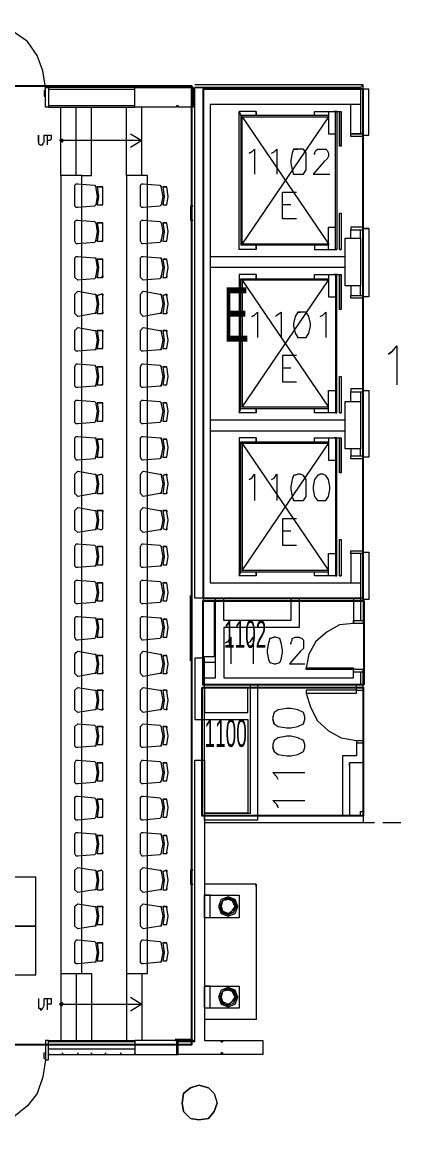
# Model space of a CAD drawing. Header units: metres. Extents: x 3 to 116, y 0 to 119.
# Drawn here: x 66 to 72.96, y 51.36 to 71.62 of the extents above; entities that cross this region are included whole.
import ezdxf

# ---------------------------------------------------------------- set-up
doc = ezdxf.new("R2010")
doc.units = ezdxf.units.M
doc.layers.add('PDF_Geometry', color=7, linetype='Continuous', transparency=0.8)
doc.styles.get("Standard").update_dxf_attribs({"font": 'arial.ttf', "width": 0.5, "height": 0.5})

msp = doc.modelspace()

# ---------------------------------------------------------------- linework, layer by layer
for points in [[(48.372, 52.864), (69.119, 52.864), (69.119, 70.439), (48.372, 70.439)], [(72.266, 70.388), (69.324, 70.388), (69.324, 61.051), (72.266, 61.051)], [(72.277, 59.465), (69.324, 59.465), (69.324, 61), (72.277, 61)], [(69.309, 59.413), (72.266, 59.413), (72.266, 57.06), (69.309, 57.06)]]:
    msp.add_lwpolyline(points, close=True)
at = {"layer": 'PDF_Geometry', "lineweight": 5}
for points in [[(66.484, 70.388), (68.071, 70.388), (68.071, 70.414), (66.484, 70.414), (66.433, 70.414), (66.484, 70.414), (66.484, 70.056), (66.433, 70.056), (66.433, 70.414), (66.382, 70.721), (66.28, 71.002), (66.101, 71.258), (65.845, 71.437), (65.563, 71.565), (65.256, 71.616)], [(66.408, 70.363), (66.433, 70.363), (66.408, 70.363), (66.408, 70.26), (66.433, 70.26), (66.433, 70.363)], [(69.119, 70.439), (69.171, 70.388)], [(72.266, 70.465), (69.171, 70.465)], [(72.266, 69.544), (72.368, 69.544), (72.368, 70.388), (72.266, 70.388), (72.266, 70.465), (72.215, 70.414), (72.215, 70.107), (69.452, 70.107), (69.452, 61.332), (72.215, 61.332), (72.215, 61.051), (69.171, 61.051), (69.171, 70.414), (72.215, 70.414), (69.171, 70.414)], [(72.266, 69.57), (72.266, 69.519), (72.036, 69.519), (72.036, 69.57), (72.036, 70.107)], [(72.215, 70.107), (72.215, 69.57)], [(66.484, 70.056), (68.071, 70.056), (68.071, 70.081), (66.484, 70.081)], [(66.715, 68.802), (66.715, 70.056)], [(66.996, 68.802), (66.996, 70.056)], [(67.098, 68.802), (67.277, 68.802), (67.277, 70.056)], [(67.917, 68.802), (67.917, 70.056)], [(68.198, 68.802), (68.198, 70.056)], [(70.296, 67.446), (70.296, 67.523), (70.296, 67.446), (69.989, 67.446), (69.989, 69.979), (70.015, 69.902), (70.015, 67.523), (70.04, 67.549), (70.04, 69.877), (71.626, 69.877), (71.626, 69.902), (70.015, 69.902), (70.04, 69.877), (71.626, 67.549)], [(70.296, 69.979), (70.296, 69.902), (70.296, 69.979), (69.989, 69.979)], [(71.371, 69.902), (71.371, 69.979), (71.78, 69.979), (71.729, 69.979), (71.831, 69.979), (71.831, 69.339), (71.831, 69.979), (71.857, 69.979), (71.857, 69.339), (71.831, 69.339)], [(71.626, 69.979), (71.626, 69.57), (71.754, 69.57)], [(71.78, 69.979), (71.78, 67.446), (71.754, 67.446), (71.754, 69.979)], [(71.626, 69.877), (70.04, 67.549), (71.626, 67.549), (71.626, 67.523), (70.015, 67.523)], [(66.305, 69.416), (66.305, 69.544), (66.305, 69.391), (66.331, 69.365), (66.382, 69.365), (66.382, 69.391), (66.408, 69.416), (66.408, 69.544), (66.459, 69.544), (66.459, 69.365)], [(66.459, 69.544), (66.536, 69.544), (66.536, 69.467), (66.51, 69.442), (66.459, 69.442)], [(67.994, 69.57), (68.198, 69.442), (67.994, 69.314)], [(72.036, 69.57), (72.266, 69.57), (72.036, 69.57)], [(68.198, 69.442), (66.715, 69.442), (66.74, 69.442), (66.74, 69.416), (66.715, 69.442), (66.715, 69.416), (66.715, 69.467), (66.715, 69.442), (66.715, 69.467), (66.74, 69.467), (66.715, 69.442), (66.74, 69.467), (66.74, 69.442), (66.715, 69.416), (66.715, 69.442), (66.689, 69.442), (66.715, 69.467), (66.74, 69.467), (66.74, 69.442)], [(70.219, 69.237), (70.168, 69.212), (70.219, 69.237), (70.271, 69.288), (70.271, 68.828)], [(70.578, 69.212), (70.629, 69.237), (70.68, 69.288), (70.68, 68.828)], [(70.987, 69.288), (71.064, 69.288), (70.987, 69.288), (70.961, 69.212), (70.936, 69.084), (70.936, 69.032), (70.961, 68.905), (70.987, 68.828), (71.166, 68.828), (71.217, 68.905), (71.217, 69.212), (71.166, 69.288), (71.064, 69.288)], [(71.371, 69.212), (71.371, 69.186), (71.371, 69.212), (71.396, 69.263), (71.422, 69.288), (71.575, 69.288), (71.601, 69.263), (71.626, 69.212), (71.626, 69.16), (71.601, 69.109), (71.55, 69.058), (71.345, 68.828), (71.652, 68.828)], [(67.38, 68.598), (67.457, 68.598), (67.38, 68.598), (67.405, 68.418), (67.38, 68.265), (67.482, 68.265), (67.457, 68.265), (67.482, 68.265), (67.482, 68.598), (67.457, 68.598), (67.482, 68.598)], [(68.582, 68.598), (68.659, 68.598), (68.582, 68.598), (68.608, 68.418), (68.582, 68.265), (68.659, 68.265), (68.684, 68.418), (68.659, 68.598)], [(71.038, 68.009), (70.782, 68.009), (70.782, 68.495), (71.038, 68.495)], [(69.145, 68.239), (69.094, 68.239), (69.094, 67.984), (69.145, 67.984)], [(70.936, 68.265), (70.782, 68.265)], [(71.831, 67.446), (71.857, 67.446), (71.831, 67.446), (71.831, 68.111), (71.857, 68.111), (71.857, 67.446), (71.831, 67.446), (71.831, 68.111)], [(67.354, 67.6), (67.354, 67.625), (67.354, 67.6), (67.329, 67.574), (67.022, 67.549), (66.996, 67.549), (66.97, 67.6), (66.97, 67.958), (66.996, 67.984), (67.022, 67.984), (67.329, 67.958), (67.354, 67.932), (67.38, 67.779), (67.354, 67.625)], [(67.38, 67.932), (67.457, 67.932), (67.38, 67.932), (67.405, 67.779), (67.38, 67.6), (67.482, 67.6), (67.457, 67.6), (67.482, 67.6), (67.482, 67.932), (67.457, 67.932), (67.482, 67.932)], [(68.557, 67.6), (68.557, 67.625), (68.557, 67.6), (68.531, 67.574), (68.224, 67.549), (68.198, 67.549), (68.173, 67.6), (68.173, 67.958), (68.198, 67.984), (68.224, 67.984), (68.531, 67.958), (68.557, 67.932), (68.582, 67.779), (68.557, 67.625)], [(68.582, 67.932), (68.659, 67.932), (68.582, 67.932), (68.608, 67.779), (68.582, 67.6), (68.659, 67.6), (68.684, 67.779), (68.659, 67.932)], [(71.626, 67.446), (71.626, 67.856), (71.754, 67.856)], [(71.933, 67.651), (72.215, 67.651), (72.215, 67.805)], [(72.036, 67.651), (72.036, 67.805), (72.266, 67.805), (72.266, 67.856), (72.036, 67.856), (72.036, 67.805), (72.266, 67.805), (72.266, 67.856)], [(72.368, 67.83), (72.266, 67.83), (72.368, 67.83), (72.368, 66.577), (72.266, 66.577)], [(71.371, 67.523), (71.371, 67.446), (71.78, 67.446), (71.754, 67.446)], [(67.354, 66.935), (67.354, 66.96), (67.354, 66.935), (67.329, 66.909), (67.022, 66.884), (66.97, 66.935), (66.97, 67.293), (66.996, 67.318), (67.022, 67.318), (67.329, 67.293), (67.354, 67.293), (67.354, 67.267), (67.38, 67.114), (67.354, 66.96)], [(68.557, 66.935), (68.557, 66.96), (68.557, 66.935), (68.531, 66.909), (68.224, 66.884), (68.173, 66.935), (68.173, 67.293), (68.198, 67.318), (68.224, 67.318), (68.531, 67.293), (68.557, 67.293), (68.557, 67.267), (68.582, 67.114), (68.557, 66.96)], [(69.452, 67.318), (71.933, 67.318)], [(67.38, 67.267), (67.457, 67.267), (67.38, 67.267), (67.405, 67.114), (67.38, 66.935), (67.482, 66.935), (67.482, 66.96), (67.482, 66.935), (67.457, 66.935), (67.482, 66.96), (67.482, 67.267), (67.457, 67.267), (67.482, 67.267)], [(68.582, 67.267), (68.659, 67.267), (68.582, 67.267), (68.608, 67.114), (68.582, 66.935), (68.659, 66.935), (68.659, 66.96), (68.659, 66.935), (68.659, 66.96), (68.684, 67.114), (68.659, 67.267)], [(71.933, 67.114), (69.452, 67.114)], [(70.296, 66.986), (70.296, 66.909), (70.296, 66.986), (69.989, 66.986), (69.989, 64.453), (70.015, 64.53), (70.015, 66.909), (70.04, 66.884), (70.04, 64.556), (71.626, 66.884), (70.04, 66.884), (70.015, 66.909), (71.626, 66.909)], [(70.04, 66.884), (71.626, 64.556)], [(71.78, 64.453), (71.78, 66.986), (71.754, 66.986), (71.754, 64.453), (71.78, 64.453), (71.371, 64.453), (71.371, 64.53)], [(71.371, 66.909), (71.371, 66.986), (71.78, 66.986), (71.729, 66.986), (71.831, 66.986), (71.831, 66.346), (71.831, 66.986), (71.857, 66.986), (71.857, 66.346), (71.831, 66.346)], [(71.626, 66.986), (71.626, 66.577), (71.754, 66.577)], [(67.354, 66.27), (67.354, 66.295), (67.354, 66.27), (67.329, 66.27), (67.022, 66.218), (66.97, 66.27), (66.97, 66.628), (67.022, 66.679), (67.329, 66.628), (67.354, 66.628), (67.354, 66.602), (67.38, 66.449), (67.354, 66.295)], [(68.557, 66.27), (68.557, 66.295), (68.557, 66.27), (68.531, 66.27), (68.224, 66.218), (68.173, 66.27), (68.173, 66.628), (68.224, 66.679), (68.531, 66.628), (68.557, 66.628), (68.557, 66.602), (68.582, 66.449), (68.557, 66.295)], [(72.036, 66.781), (72.036, 66.602), (72.266, 66.602), (72.266, 66.551), (72.036, 66.551), (72.036, 66.602), (72.266, 66.602), (72.266, 66.551)], [(72.215, 66.602), (72.215, 66.781)], [(67.38, 66.602), (67.457, 66.628), (67.38, 66.602), (67.405, 66.449), (67.38, 66.27), (67.482, 66.27), (67.482, 66.295), (67.482, 66.27), (67.457, 66.27), (67.482, 66.295), (67.482, 66.628), (67.457, 66.628), (67.482, 66.628), (67.482, 66.602)], [(68.582, 66.602), (68.659, 66.628), (68.582, 66.602), (68.608, 66.449), (68.582, 66.27), (68.659, 66.27), (68.659, 66.295), (68.659, 66.27), (68.659, 66.295), (68.684, 66.449), (68.659, 66.602), (68.659, 66.628), (68.659, 66.602)], [(70.271, 66.244), (70.219, 66.218), (70.271, 66.244), (70.322, 66.295), (70.322, 65.835)], [(70.654, 66.218), (70.68, 66.244), (70.757, 66.295), (70.757, 65.835)], [(71.064, 66.295), (71.115, 66.295), (71.064, 66.295), (71.012, 66.218), (70.987, 66.09), (70.987, 66.039), (71.012, 65.911), (71.064, 65.835), (71.217, 65.835), (71.268, 65.911), (71.294, 66.039), (71.294, 66.09), (71.268, 66.218), (71.217, 66.295), (71.115, 66.295)], [(71.473, 66.218), (71.524, 66.244), (71.575, 66.295), (71.575, 65.835)], [(67.354, 65.604), (67.354, 65.63), (67.354, 65.604), (67.329, 65.604), (67.022, 65.579), (66.996, 65.579), (66.97, 65.604), (66.97, 65.963), (67.022, 66.014), (67.329, 65.963), (67.354, 65.963), (67.354, 65.937), (67.38, 65.783), (67.354, 65.63)], [(67.38, 65.963), (67.457, 65.963), (67.38, 65.963), (67.405, 65.783), (67.38, 65.63), (67.482, 65.63), (67.457, 65.63), (67.482, 65.63), (67.482, 65.963), (67.457, 65.963), (67.482, 65.963), (67.482, 65.937)], [(68.557, 65.604), (68.557, 65.63), (68.557, 65.604), (68.531, 65.604), (68.224, 65.579), (68.198, 65.579), (68.173, 65.604), (68.173, 65.963), (68.224, 66.014), (68.531, 65.963), (68.557, 65.963), (68.557, 65.937), (68.582, 65.783), (68.557, 65.63)], [(68.582, 65.963), (68.659, 65.963), (68.582, 65.963), (68.608, 65.783), (68.582, 65.63), (68.659, 65.63), (68.684, 65.783), (68.659, 65.937), (68.659, 65.963), (68.659, 65.937)], [(72.803, 65.579), (72.727, 65.528), (72.803, 65.579), (72.88, 65.681), (72.88, 64.965)], [(71.038, 65.502), (70.782, 65.502), (70.782, 65.016), (71.038, 65.016)], [(67.354, 64.939), (67.354, 64.965), (67.354, 64.939), (67.329, 64.939), (67.022, 64.914), (66.996, 64.914), (66.97, 64.939), (66.97, 65.297), (66.996, 65.349), (67.022, 65.349), (67.329, 65.323), (67.354, 65.297), (67.354, 65.272), (67.38, 65.118), (67.354, 64.965)], [(67.38, 65.297), (67.457, 65.297), (67.38, 65.297), (67.405, 65.118), (67.38, 64.965), (67.482, 64.965), (67.457, 64.965), (67.482, 64.965), (67.482, 65.297), (67.457, 65.297), (67.482, 65.297)], [(68.557, 64.939), (68.557, 64.965), (68.557, 64.939), (68.531, 64.939), (68.224, 64.914), (68.198, 64.914), (68.173, 64.939), (68.173, 65.297), (68.198, 65.349), (68.224, 65.349), (68.531, 65.323), (68.557, 65.297), (68.557, 65.272), (68.582, 65.118), (68.557, 64.965)], [(68.582, 65.297), (68.659, 65.297), (68.582, 65.297), (68.608, 65.118), (68.582, 64.965), (68.659, 64.965), (68.684, 65.118), (68.659, 65.297)], [(70.936, 65.272), (70.782, 65.272)], [(71.831, 64.453), (71.857, 64.453), (71.831, 64.453), (71.831, 65.118), (71.857, 65.118), (71.857, 64.453), (71.831, 64.453), (71.831, 65.118)], [(71.626, 64.453), (71.626, 64.863), (71.754, 64.863)], [(72.036, 64.658), (72.036, 64.837), (72.266, 64.837), (72.266, 64.888), (72.036, 64.888), (72.036, 64.837), (72.266, 64.837), (72.266, 64.888)], [(72.215, 64.837), (72.215, 64.658)], [(72.266, 64.863), (72.368, 64.863), (72.368, 63.635), (72.266, 63.635)], [(67.354, 64.3), (67.354, 64.325), (67.354, 64.3), (67.329, 64.274), (67.022, 64.249), (66.996, 64.249), (66.97, 64.274), (66.97, 64.658), (66.996, 64.683), (67.022, 64.683), (67.329, 64.658), (67.354, 64.632), (67.354, 64.607), (67.38, 64.479), (67.354, 64.325)], [(68.557, 64.3), (68.557, 64.325), (68.557, 64.3), (68.531, 64.274), (68.224, 64.249), (68.198, 64.249), (68.173, 64.274), (68.173, 64.658), (68.198, 64.683), (68.224, 64.683), (68.531, 64.658), (68.557, 64.632), (68.557, 64.607), (68.582, 64.479), (68.557, 64.325)], [(67.38, 64.632), (67.457, 64.632), (67.38, 64.632), (67.405, 64.479), (67.38, 64.3), (67.482, 64.3), (67.457, 64.3), (67.482, 64.3), (67.482, 64.632), (67.457, 64.632), (67.482, 64.632)], [(68.582, 64.632), (68.659, 64.632), (68.582, 64.632), (68.608, 64.479), (68.582, 64.3), (68.659, 64.3), (68.684, 64.479), (68.659, 64.632)], [(70.296, 64.453), (70.296, 64.53), (70.296, 64.453), (69.989, 64.453)], [(70.015, 64.53), (71.626, 64.53), (71.626, 64.556), (70.04, 64.556)], [(69.452, 64.325), (71.933, 64.325)], [(69.452, 64.121), (71.933, 64.121)], [(67.354, 63.635), (67.354, 63.66), (67.354, 63.635), (67.329, 63.609), (67.022, 63.583), (66.996, 63.583), (66.97, 63.635), (66.97, 63.993), (66.996, 64.018), (67.022, 64.018), (67.329, 63.993), (67.354, 63.993), (67.354, 63.967), (67.38, 63.814), (67.354, 63.66)], [(67.38, 63.967), (67.457, 63.967), (67.38, 63.967), (67.405, 63.814), (67.38, 63.635), (67.482, 63.635), (67.457, 63.635), (67.482, 63.635), (67.482, 63.967), (67.457, 63.967), (67.482, 63.967)], [(68.557, 63.635), (68.557, 63.66), (68.557, 63.635), (68.531, 63.609), (68.224, 63.583), (68.198, 63.583), (68.173, 63.635), (68.173, 63.993), (68.198, 64.018), (68.224, 64.018), (68.531, 63.993), (68.557, 63.993), (68.557, 63.967), (68.582, 63.814), (68.557, 63.66)], [(68.582, 63.967), (68.659, 63.967), (68.582, 63.967), (68.608, 63.814), (68.582, 63.635), (68.659, 63.635), (68.684, 63.814), (68.659, 63.967)], [(70.296, 63.993), (70.296, 63.916), (70.296, 63.993), (69.989, 63.993), (69.989, 61.46), (70.015, 61.537), (70.015, 63.916), (70.04, 63.89), (70.04, 61.562), (71.626, 63.89), (70.04, 63.89), (70.015, 63.916), (71.626, 63.916)], [(70.04, 63.89), (71.626, 61.562)], [(71.78, 61.46), (71.78, 63.993), (71.754, 63.993), (71.754, 61.46), (71.78, 61.46), (71.371, 61.46), (71.371, 61.537)], [(71.371, 63.916), (71.371, 63.993), (71.78, 63.993), (71.729, 63.993), (71.831, 63.993), (71.831, 63.353), (71.831, 63.993), (71.857, 63.993), (71.857, 63.353), (71.831, 63.353)], [(71.626, 63.993), (71.626, 63.583), (71.754, 63.583)], [(72.036, 63.788), (72.036, 63.66), (72.266, 63.66)], [(72.215, 63.66), (72.215, 63.788)], [(67.354, 62.969), (67.354, 62.995), (67.354, 62.969), (67.329, 62.969), (67.022, 62.918), (66.97, 62.969), (66.97, 63.328), (67.022, 63.379), (67.329, 63.328), (67.354, 63.328), (67.354, 63.302), (67.38, 63.149), (67.354, 62.995)], [(67.38, 63.302), (67.457, 63.328), (67.38, 63.302), (67.405, 63.149), (67.38, 62.969), (67.482, 62.969), (67.482, 62.995), (67.482, 62.969), (67.457, 62.969), (67.482, 62.995), (67.482, 63.302), (67.457, 63.328), (67.482, 63.302)], [(68.557, 62.969), (68.557, 62.995), (68.557, 62.969), (68.531, 62.969), (68.224, 62.918), (68.173, 62.969), (68.173, 63.328), (68.224, 63.379), (68.531, 63.328), (68.557, 63.328), (68.557, 63.302), (68.582, 63.149), (68.557, 62.995)], [(68.582, 63.302), (68.659, 63.328), (68.582, 63.302), (68.608, 63.149), (68.582, 62.969), (68.659, 62.969), (68.659, 62.995), (68.659, 62.969), (68.659, 62.995), (68.684, 63.149), (68.659, 63.302), (68.659, 63.328), (68.659, 63.302)], [(70.219, 63.251), (70.168, 63.225), (70.219, 63.251), (70.271, 63.328), (70.271, 62.842)], [(70.578, 63.225), (70.629, 63.251), (70.68, 63.328), (70.68, 62.842)], [(70.987, 63.302), (71.064, 63.328), (70.987, 63.302), (70.961, 63.225), (70.936, 63.097), (70.936, 63.046), (70.961, 62.918), (70.987, 62.842), (71.166, 62.842), (71.217, 62.918), (71.217, 63.225), (71.166, 63.302), (71.115, 63.328), (71.064, 63.328)], [(71.422, 63.302), (71.473, 63.328), (71.422, 63.302), (71.371, 63.225), (71.345, 63.097), (71.345, 63.046), (71.371, 62.918), (71.422, 62.842), (71.575, 62.842), (71.626, 62.918), (71.652, 63.046), (71.652, 63.097), (71.626, 63.225), (71.575, 63.302), (71.524, 63.328), (71.473, 63.328)], [(67.354, 62.304), (67.354, 62.33), (67.354, 62.304), (67.329, 62.304), (67.022, 62.253), (66.97, 62.304), (66.97, 62.662), (67.022, 62.714), (67.329, 62.662), (67.354, 62.662), (67.354, 62.637), (67.38, 62.483), (67.354, 62.33)], [(67.38, 62.662), (67.457, 62.662), (67.38, 62.662), (67.405, 62.483), (67.38, 62.33), (67.457, 62.304), (67.482, 62.33), (67.457, 62.304), (67.482, 62.33), (67.482, 62.662), (67.457, 62.662), (67.482, 62.662), (67.482, 62.637)], [(68.557, 62.304), (68.557, 62.33), (68.557, 62.304), (68.531, 62.304), (68.224, 62.253), (68.173, 62.304), (68.173, 62.662), (68.224, 62.714), (68.531, 62.662), (68.557, 62.662), (68.557, 62.637), (68.582, 62.483), (68.557, 62.33)], [(68.582, 62.662), (68.659, 62.662), (68.582, 62.662), (68.608, 62.483), (68.582, 62.33), (68.659, 62.304), (68.659, 62.33), (68.659, 62.304), (68.659, 62.33), (68.684, 62.483), (68.659, 62.637), (68.659, 62.662), (68.659, 62.637)], [(71.038, 62.509), (70.782, 62.509), (70.782, 62.023), (71.038, 62.023)], [(70.936, 62.279), (70.782, 62.279)], [(67.354, 61.639), (67.354, 61.665), (67.354, 61.639), (67.329, 61.639), (67.022, 61.614), (66.996, 61.614), (66.97, 61.639), (66.97, 61.997), (66.996, 62.048), (67.022, 62.048), (67.329, 62.023), (67.354, 61.997), (67.354, 61.972), (67.38, 61.818), (67.354, 61.665)], [(68.557, 61.639), (68.557, 61.665), (68.557, 61.639), (68.531, 61.639), (68.224, 61.614), (68.198, 61.614), (68.173, 61.639), (68.173, 61.997), (68.198, 62.048), (68.224, 62.048), (68.531, 62.023), (68.557, 61.997), (68.557, 61.972), (68.582, 61.818), (68.557, 61.665)], [(71.831, 61.46), (71.857, 61.46), (71.831, 61.46), (71.831, 62.125), (71.857, 62.125), (71.857, 61.46), (71.831, 61.46), (71.831, 62.125)], [(67.38, 61.997), (67.457, 61.997), (67.38, 61.997), (67.405, 61.818), (67.38, 61.665), (67.482, 61.665), (67.457, 61.665), (67.482, 61.665), (67.482, 61.997), (67.457, 61.997), (67.482, 61.997)], [(68.582, 61.997), (68.659, 61.997), (68.582, 61.997), (68.608, 61.818), (68.582, 61.665), (68.659, 61.665), (68.684, 61.818), (68.659, 61.997)], [(71.626, 61.46), (71.626, 61.869), (71.754, 61.869)], [(72.266, 61.869), (72.036, 61.869), (72.036, 61.921), (72.266, 61.921), (72.266, 61.869), (72.036, 61.869), (72.036, 61.332)], [(72.266, 61.895), (72.368, 61.895), (72.368, 61.025), (72.266, 61.025), (72.215, 61.051), (72.215, 60.641)], [(72.215, 61.869), (72.215, 61.332), (72.215, 61.051)], [(70.296, 61.46), (70.296, 61.537), (70.296, 61.46), (69.989, 61.46)], [(70.015, 61.537), (71.626, 61.537), (71.626, 61.562), (70.04, 61.562)], [(67.354, 61), (67.354, 61.025), (67.354, 61), (67.329, 60.974), (67.022, 60.948), (66.996, 60.948), (66.97, 60.974), (66.97, 61.358), (66.996, 61.383), (67.022, 61.383), (67.329, 61.358), (67.354, 61.332), (67.354, 61.307), (67.38, 61.153), (67.354, 61.025)], [(67.38, 61.332), (67.457, 61.332), (67.38, 61.332), (67.405, 61.153), (67.38, 61), (67.482, 61), (67.457, 61), (67.482, 61), (67.482, 61.332), (67.457, 61.332), (67.482, 61.332)], [(68.557, 61), (68.557, 61.025), (68.557, 61), (68.531, 60.974), (68.224, 60.948), (68.198, 60.948), (68.173, 60.974), (68.173, 61.358), (68.198, 61.383), (68.224, 61.383), (68.531, 61.358), (68.557, 61.332), (68.557, 61.307), (68.582, 61.153), (68.557, 61.025)], [(68.582, 61.332), (68.659, 61.332), (68.582, 61.332), (68.608, 61.153), (68.582, 61), (68.659, 61), (68.684, 61.153), (68.659, 61.332)], [(69.094, 59.9), (69.094, 61.102)], [(69.324, 61.051), (69.324, 61), (69.529, 61), (69.529, 59.976), (69.324, 59.976), (69.324, 59.951)], [(69.35, 59.593), (69.554, 59.593), (69.554, 61.051)], [(71.089, 61.051), (71.089, 60.514), (69.708, 60.514), (69.708, 59.593), (72.087, 59.593), (72.087, 59.746)], [(70.936, 61.051), (70.936, 60.641), (69.708, 60.641), (69.708, 61.051)], [(72.087, 61.051), (72.087, 60.59), (71.831, 60.565), (71.601, 60.437), (71.396, 60.258), (71.268, 60.027), (71.217, 59.772), (71.217, 59.746), (71.217, 59.772), (72.087, 59.772), (72.087, 59.746), (71.217, 59.746)], [(72.266, 61.025), (72.266, 60.59), (72.087, 60.59), (72.087, 60.641), (72.266, 60.641)], [(67.354, 60.334), (67.354, 60.36), (67.354, 60.334), (67.329, 60.309), (67.022, 60.283), (66.996, 60.283), (66.97, 60.334), (66.97, 60.693), (66.996, 60.718), (67.022, 60.718), (67.329, 60.693), (67.354, 60.693), (67.354, 60.667), (67.38, 60.514), (67.354, 60.36)], [(67.38, 60.667), (67.457, 60.667), (67.38, 60.667), (67.405, 60.514), (67.38, 60.334), (67.482, 60.334), (67.457, 60.334), (67.482, 60.334), (67.482, 60.667), (67.457, 60.667), (67.482, 60.667)], [(68.557, 60.334), (68.557, 60.36), (68.557, 60.334), (68.531, 60.309), (68.224, 60.283), (68.198, 60.283), (68.173, 60.334), (68.173, 60.693), (68.198, 60.718), (68.224, 60.718), (68.531, 60.693), (68.557, 60.693), (68.557, 60.667), (68.582, 60.514), (68.557, 60.36)], [(68.582, 60.667), (68.659, 60.667), (68.582, 60.667), (68.608, 60.514), (68.582, 60.334), (68.659, 60.334), (68.684, 60.514), (68.659, 60.667)], [(69.785, 60.258), (69.733, 60.232), (69.785, 60.258), (69.836, 60.334), (69.836, 59.848)], [(70.143, 60.232), (70.194, 60.258), (70.245, 60.334), (70.245, 59.848)], [(70.552, 60.309), (70.629, 60.334), (70.552, 60.309), (70.526, 60.232), (70.501, 60.104), (70.501, 60.053), (70.526, 59.925), (70.552, 59.874), (70.629, 59.848), (70.654, 59.848), (70.731, 59.874), (70.757, 59.925), (70.782, 60.053), (70.782, 60.104), (70.757, 60.232), (70.731, 60.309), (70.654, 60.334), (70.629, 60.334)], [(70.936, 60.232), (70.936, 60.207), (70.936, 60.232), (70.961, 60.283), (70.961, 60.309), (71.012, 60.334), (71.089, 60.334), (71.14, 60.309), (71.166, 60.283), (71.166, 60.13), (71.115, 60.079), (70.91, 59.848), (71.192, 59.848)], [(67.354, 59.669), (67.354, 59.695), (67.354, 59.669), (67.329, 59.669), (67.022, 59.618), (66.97, 59.669), (66.97, 60.027), (66.996, 60.053), (67.022, 60.079), (67.329, 60.027), (67.354, 60.027), (67.354, 60.002), (67.38, 59.848), (67.354, 59.695)], [(67.38, 60.002), (67.457, 60.002), (67.38, 60.002), (67.405, 59.848), (67.38, 59.669), (67.482, 59.669), (67.482, 59.695), (67.482, 59.669), (67.457, 59.669), (67.482, 59.695), (67.482, 60.002), (67.457, 60.002), (67.482, 60.002)], [(68.557, 59.669), (68.557, 59.695), (68.557, 59.669), (68.531, 59.669), (68.224, 59.618), (68.173, 59.669), (68.173, 60.027), (68.224, 60.079), (68.531, 60.027), (68.557, 60.027), (68.557, 60.002), (68.582, 59.848), (68.557, 59.695)], [(68.582, 60.002), (68.659, 60.002), (68.582, 60.002), (68.608, 59.848), (68.582, 59.669), (68.659, 59.669), (68.659, 59.695), (68.659, 59.669), (68.659, 59.695), (68.684, 59.848), (68.659, 60.002)], [(69.554, 59.874), (69.35, 59.874)], [(72.138, 59.311), (72.138, 59.362), (72.266, 59.362), (72.266, 59.746), (72.087, 59.746), (72.087, 59.772)], [(72.215, 59.695), (72.215, 59.465), (70.322, 59.465), (70.322, 56.983), (69.35, 56.983), (69.35, 57.111), (70.194, 57.111), (70.194, 59.465), (69.35, 59.465)], [(72.266, 59.695), (72.087, 59.695)], [(68.557, 59.004), (68.557, 59.03), (68.557, 59.004), (68.531, 59.004), (68.224, 58.953), (68.173, 59.004), (68.173, 59.362), (68.224, 59.413), (68.531, 59.362), (68.557, 59.362), (68.557, 59.337), (68.582, 59.183), (68.557, 59.03)], [(72.138, 59.362), (72.138, 59.465)], [(72.138, 59.413), (72.266, 59.413)], [(67.38, 59.362), (67.457, 59.362), (67.38, 59.362), (67.405, 59.183), (67.38, 59.03), (67.457, 59.004), (67.482, 59.004), (67.482, 59.03), (67.482, 59.004), (67.457, 59.004), (67.482, 59.03), (67.482, 59.362), (67.457, 59.362), (67.482, 59.362), (67.482, 59.337)], [(68.582, 59.362), (68.659, 59.362), (68.582, 59.362), (68.608, 59.183), (68.582, 59.03), (68.659, 59.004), (68.659, 59.03), (68.659, 59.004), (68.659, 59.03), (68.684, 59.183), (68.659, 59.337), (68.659, 59.362), (68.659, 59.337)], [(71.217, 59.311), (71.294, 59.055), (71.422, 58.799), (71.626, 58.62), (71.857, 58.493), (72.138, 58.441), (72.266, 58.441), (72.266, 58.032), (72.01, 58.032), (72.01, 57.06), (72.215, 57.06), (72.215, 57.137), (72.266, 57.137), (72.266, 56.932), (69.35, 56.932)], [(70.629, 58.748), (70.603, 58.825), (70.629, 58.748), (70.705, 58.697), (70.859, 58.672), (70.936, 58.672), (71.064, 58.697), (71.166, 58.748), (71.192, 58.825), (71.192, 58.876), (71.166, 58.953), (71.064, 59.004), (70.936, 59.03), (70.859, 59.03), (70.705, 59.004), (70.629, 58.953), (70.603, 58.876), (70.603, 58.825)], [(67.38, 58.697), (67.457, 58.697), (67.38, 58.697), (67.405, 58.518), (67.38, 58.365), (67.482, 58.365), (67.457, 58.365), (67.482, 58.365), (67.482, 58.697), (67.457, 58.697), (67.482, 58.697), (67.482, 58.672)], [(68.582, 58.697), (68.659, 58.697), (68.582, 58.697), (68.608, 58.518), (68.582, 58.365), (68.659, 58.365), (68.684, 58.518), (68.659, 58.672), (68.659, 58.697), (68.659, 58.672)], [(72.138, 58.441), (72.138, 58.16), (71.882, 58.16), (71.882, 57.06), (70.322, 57.06)], [(70.629, 58.237), (70.603, 58.313), (70.629, 58.237), (70.705, 58.186), (70.859, 58.16), (70.936, 58.16), (71.064, 58.186), (71.166, 58.237), (71.192, 58.313), (71.192, 58.365), (71.166, 58.441), (71.064, 58.493), (70.936, 58.518), (70.859, 58.518), (70.705, 58.493), (70.629, 58.441), (70.603, 58.365), (70.603, 58.313)], [(72.266, 58.39), (72.138, 58.39)], [(67.38, 58.032), (67.457, 58.032), (67.38, 58.032), (67.405, 57.853), (67.38, 57.699), (67.482, 57.699), (67.457, 57.699), (67.482, 57.699), (67.482, 58.032), (67.457, 58.032), (67.482, 58.032)], [(68.582, 58.032), (68.659, 58.032), (68.582, 58.032), (68.608, 57.853), (68.582, 57.699), (68.659, 57.699), (68.684, 57.853), (68.659, 58.032)], [(69.171, 52.916), (69.171, 58.083), (69.35, 58.083), (69.35, 52.941), (70.424, 52.941), (70.424, 52.685), (69.682, 52.685), (69.682, 52.711), (69.657, 52.711), (69.657, 52.685), (69.657, 52.711), (69.682, 52.711), (69.682, 52.685), (68.864, 52.685), (68.864, 52.711), (68.838, 52.711)], [(72.01, 57.981), (72.01, 58.032)], [(70.705, 57.725), (70.68, 57.776), (70.603, 57.853), (71.192, 57.853)], [(67.38, 57.367), (67.457, 57.367), (67.38, 57.367), (67.405, 57.213), (67.38, 57.034), (67.482, 57.034), (67.457, 57.034), (67.482, 57.034), (67.482, 57.367), (67.457, 57.367), (67.482, 57.367)], [(68.582, 57.367), (68.659, 57.367), (68.582, 57.367), (68.608, 57.213), (68.582, 57.034), (68.659, 57.034), (68.684, 57.213), (68.659, 57.367)], [(70.68, 57.265), (70.705, 57.213), (70.68, 57.265), (70.603, 57.341), (71.192, 57.341)], [(72.471, 56.932), (72.266, 56.932)], [(72.957, 56.932), (72.624, 56.932)], [(67.38, 56.702), (67.457, 56.702), (67.38, 56.702), (67.405, 56.548), (67.38, 56.369), (67.482, 56.369), (67.482, 56.395), (67.482, 56.369), (67.457, 56.369), (67.482, 56.395), (67.482, 56.702), (67.457, 56.702), (67.482, 56.702)], [(68.582, 56.702), (68.659, 56.702), (68.582, 56.702), (68.608, 56.548), (68.582, 56.369), (68.659, 56.369), (68.659, 56.395), (68.659, 56.369), (68.659, 56.395), (68.684, 56.548), (68.659, 56.702)], [(65.026, 55.858), (65.026, 55.934), (65.026, 55.039), (66.254, 55.039), (66.254, 55.934), (65.026, 55.934)], [(67.38, 56.037), (67.457, 56.062), (67.38, 56.037), (67.405, 55.883), (67.38, 55.704), (67.482, 55.704), (67.482, 55.73), (67.482, 55.704), (67.457, 55.704), (67.482, 55.73), (67.482, 56.037), (67.457, 56.062), (67.482, 56.037)], [(68.582, 56.037), (68.659, 56.062), (68.582, 56.037), (68.608, 55.883), (68.582, 55.704), (68.659, 55.704), (68.659, 55.73), (68.659, 55.704), (68.659, 55.73), (68.684, 55.883), (68.659, 56.037), (68.659, 56.062), (68.659, 56.037)], [(69.145, 56.062), (69.094, 56.062), (69.094, 55.806), (69.145, 55.806)], [(70.296, 55.755), (70.296, 55.806), (70.296, 53.325), (69.35, 53.325)], [(70.296, 55.806), (69.35, 55.806)], [(69.452, 55.192), (69.452, 55.602), (69.35, 55.602), (69.989, 55.602), (69.989, 55.192), (69.35, 55.192), (69.35, 55.602)], [(69.964, 55.397), (69.912, 55.525), (69.785, 55.576), (69.657, 55.525), (69.605, 55.397), (69.657, 55.269), (69.785, 55.218), (69.912, 55.269), (69.964, 55.397), (69.938, 55.397), (69.887, 55.525), (69.785, 55.551), (69.657, 55.525), (69.605, 55.397), (69.657, 55.295), (69.785, 55.244), (69.887, 55.295), (69.938, 55.397), (69.912, 55.397), (69.887, 55.499), (69.785, 55.551), (69.682, 55.499), (69.631, 55.397), (69.682, 55.295), (69.785, 55.269), (69.887, 55.295), (69.912, 55.397), (69.861, 55.499), (69.785, 55.525), (69.682, 55.499), (69.657, 55.397), (69.682, 55.32), (69.785, 55.269), (69.861, 55.32), (69.912, 55.397)], [(67.354, 55.039), (67.354, 55.064), (67.354, 55.039), (67.329, 55.039), (67.022, 54.988), (66.97, 55.039), (66.97, 55.397), (66.996, 55.423), (67.022, 55.448), (67.329, 55.397), (67.354, 55.397), (67.354, 55.371), (67.38, 55.218), (67.354, 55.064)], [(67.38, 55.397), (67.457, 55.397), (67.38, 55.397), (67.405, 55.218), (67.38, 55.064), (67.482, 55.064), (67.457, 55.064), (67.482, 55.064), (67.482, 55.397), (67.457, 55.397), (67.482, 55.397), (67.482, 55.371)], [(68.582, 55.397), (68.659, 55.397), (68.582, 55.397), (68.608, 55.218), (68.582, 55.064), (68.659, 55.064), (68.684, 55.218), (68.659, 55.371), (68.659, 55.397), (68.659, 55.371)], [(67.38, 54.732), (67.457, 54.732), (67.38, 54.732), (67.405, 54.553), (67.38, 54.399), (67.482, 54.399), (67.457, 54.399), (67.482, 54.399), (67.482, 54.732), (67.457, 54.732), (67.482, 54.732)], [(68.582, 54.732), (68.659, 54.732), (68.582, 54.732), (68.608, 54.553), (68.582, 54.399), (68.659, 54.399), (68.684, 54.553), (68.659, 54.732)], [(66.715, 54.169), (66.715, 52.941)], [(66.996, 54.169), (66.996, 52.941)], [(67.098, 54.169), (67.277, 54.169), (67.277, 52.941)], [(67.917, 54.169), (67.917, 52.941)], [(68.198, 54.169), (68.198, 52.941)], [(69.452, 53.53), (69.452, 53.939), (69.35, 53.939), (69.989, 53.939), (69.989, 53.53), (69.35, 53.53), (69.35, 53.939)], [(69.964, 53.734), (69.912, 53.862), (69.785, 53.913), (69.657, 53.862), (69.605, 53.734), (69.657, 53.606), (69.785, 53.555), (69.912, 53.606), (69.964, 53.734), (69.938, 53.734), (69.887, 53.862), (69.785, 53.888), (69.657, 53.862), (69.605, 53.734), (69.657, 53.632), (69.785, 53.581), (69.887, 53.632), (69.938, 53.734), (69.912, 53.734), (69.887, 53.837), (69.785, 53.888), (69.682, 53.837), (69.631, 53.734), (69.682, 53.632), (69.785, 53.581), (69.887, 53.632), (69.912, 53.734), (69.861, 53.837), (69.785, 53.862), (69.682, 53.837), (69.657, 53.734), (69.682, 53.657), (69.785, 53.606), (69.861, 53.657), (69.912, 53.734)], [(66.305, 53.709), (66.305, 53.53), (66.331, 53.53), (66.331, 53.504), (66.356, 53.504), (66.382, 53.53), (66.408, 53.581), (66.408, 53.709), (66.459, 53.709), (66.459, 53.504)], [(66.459, 53.709), (66.536, 53.709), (66.536, 53.606), (66.459, 53.606)], [(67.994, 53.734), (68.198, 53.606), (67.994, 53.478)], [(66.74, 53.632), (66.74, 53.606), (66.74, 53.632), (66.715, 53.632), (66.689, 53.606), (66.715, 53.581), (66.74, 53.581), (66.74, 53.606), (66.715, 53.606), (66.74, 53.632), (66.715, 53.632), (66.715, 53.581), (66.715, 53.606), (66.74, 53.581), (66.74, 53.606), (66.715, 53.606), (68.198, 53.606)], [(66.484, 52.941), (68.071, 52.941), (68.071, 52.916), (66.484, 52.916)], [(68.812, 52.967), (69.119, 52.967), (69.171, 52.916), (68.864, 52.916), (68.838, 52.916), (68.838, 52.941), (68.071, 52.941), (68.071, 52.685), (68.864, 52.685), (68.864, 52.941), (68.838, 52.941), (68.838, 52.685)], [(68.864, 52.941), (69.171, 52.941)], [(69.657, 52.916), (69.682, 52.916), (69.657, 52.916), (69.657, 52.941), (69.682, 52.941), (69.682, 52.916)], [(66.408, 52.609), (66.433, 52.609), (66.408, 52.609), (66.408, 52.711), (66.433, 52.711), (66.433, 52.609)], [(66.484, 52.788), (68.071, 52.788)], [(66.484, 52.711), (66.484, 52.685), (66.74, 52.685), (66.74, 52.711), (66.74, 52.685), (67.022, 52.685), (67.022, 52.711), (67.022, 52.685), (67.277, 52.685), (67.277, 52.711), (67.277, 52.685), (67.533, 52.685), (67.533, 52.711), (67.533, 52.685), (67.815, 52.685), (67.815, 52.711)], [(67.815, 52.685), (67.815, 52.711), (67.815, 52.685), (68.071, 52.685), (68.071, 52.711)], [(66.433, 52.583), (66.382, 52.276), (66.28, 51.969), (66.101, 51.739), (65.845, 51.534), (65.563, 51.406), (65.256, 51.355), (65.231, 51.355), (65.256, 51.355), (65.256, 52.583), (65.231, 52.583), (65.231, 51.355)], [(69.529, 51.969), (69.426, 52.071), (69.247, 52.122), (69.094, 52.071), (68.966, 51.969), (68.94, 51.79), (68.966, 51.636), (69.094, 51.508), (69.247, 51.483), (69.426, 51.508), (69.529, 51.636), (69.58, 51.79)], [(69.529, 51.969), (69.58, 51.79)]]:
    msp.add_lwpolyline(points, dxfattribs=at)
for points in [[(69.145, 70.056), (68.864, 70.056), (68.838, 70.081), (68.864, 70.081), (68.864, 70.056), (68.864, 70.081), (68.838, 70.081), (68.838, 70.056), (68.071, 70.056), (68.071, 70.414), (69.145, 70.414)], [(66.715, 68.802), (66.715, 54.169), (67.098, 54.169), (67.098, 68.802)], [(68.301, 68.802), (67.917, 68.802), (67.917, 54.169), (68.301, 54.169)], [(67.354, 68.265), (67.329, 68.239), (67.022, 68.214), (66.996, 68.214), (66.97, 68.239), (66.97, 68.623), (66.996, 68.649), (67.022, 68.649), (67.329, 68.623), (67.354, 68.598), (67.354, 68.572), (67.38, 68.418)], [(68.557, 68.265), (68.531, 68.239), (68.224, 68.214), (68.198, 68.214), (68.173, 68.239), (68.173, 68.623), (68.198, 68.649), (68.224, 68.649), (68.531, 68.623), (68.557, 68.598), (68.557, 68.572), (68.582, 68.418)], [(71.933, 66.781), (71.933, 67.651), (72.215, 67.651), (72.215, 66.781)], [(71.933, 63.788), (71.933, 64.658), (72.215, 64.658), (72.215, 63.788)], [(72.036, 63.609), (72.036, 63.66), (72.266, 63.66), (72.266, 63.609)], [(69.171, 58.825), (69.35, 58.825), (69.35, 59.951), (69.171, 59.951)], [(67.354, 59.03), (67.354, 59.004), (67.329, 59.004), (67.022, 58.953), (66.97, 59.004), (66.97, 59.362), (67.022, 59.413), (67.329, 59.362), (67.354, 59.362), (67.354, 59.337), (67.38, 59.183)], [(70.143, 58.953), (70.143, 59.413), (69.35, 59.413), (69.35, 58.953)], [(72.138, 59.311), (72.138, 59.362), (71.217, 59.362), (71.217, 59.311)], [(69.35, 57.111), (69.35, 58.825), (70.143, 58.825), (70.143, 57.111)], [(67.354, 58.365), (67.354, 58.339), (67.329, 58.339), (67.022, 58.313), (66.996, 58.313), (66.97, 58.339), (66.97, 58.697), (67.022, 58.748), (67.329, 58.723), (67.354, 58.697), (67.354, 58.672), (67.38, 58.518)], [(68.557, 58.365), (68.557, 58.339), (68.531, 58.339), (68.224, 58.313), (68.198, 58.313), (68.173, 58.339), (68.173, 58.697), (68.224, 58.748), (68.531, 58.723), (68.557, 58.697), (68.557, 58.672), (68.582, 58.518)], [(67.354, 57.699), (67.329, 57.674), (67.022, 57.648), (66.996, 57.648), (66.97, 57.674), (66.97, 58.032), (66.996, 58.083), (67.022, 58.083), (67.329, 58.058), (67.354, 58.032), (67.354, 58.006), (67.38, 57.853)], [(68.557, 57.699), (68.531, 57.674), (68.224, 57.648), (68.198, 57.648), (68.173, 57.674), (68.173, 58.032), (68.198, 58.083), (68.224, 58.083), (68.531, 58.058), (68.557, 58.032), (68.557, 58.006), (68.582, 57.853)], [(67.354, 57.06), (67.354, 57.034), (67.329, 57.009), (67.022, 56.983), (66.996, 56.983), (66.97, 57.009), (66.97, 57.392), (66.996, 57.418), (67.022, 57.418), (67.329, 57.392), (67.354, 57.367), (67.38, 57.213)], [(68.557, 57.06), (68.557, 57.034), (68.531, 57.009), (68.224, 56.983), (68.198, 56.983), (68.173, 57.009), (68.173, 57.392), (68.198, 57.418), (68.224, 57.418), (68.531, 57.392), (68.557, 57.367), (68.582, 57.213)], [(67.354, 56.395), (67.354, 56.369), (67.329, 56.344), (67.022, 56.318), (66.996, 56.318), (66.97, 56.369), (66.97, 56.727), (66.996, 56.753), (67.022, 56.753), (67.329, 56.727), (67.354, 56.727), (67.354, 56.702), (67.38, 56.548)], [(68.557, 56.395), (68.557, 56.369), (68.531, 56.344), (68.224, 56.318), (68.198, 56.318), (68.173, 56.369), (68.173, 56.727), (68.198, 56.753), (68.224, 56.753), (68.531, 56.727), (68.557, 56.727), (68.557, 56.702), (68.582, 56.548)], [(67.354, 55.73), (67.354, 55.704), (67.329, 55.704), (67.022, 55.653), (66.97, 55.704), (66.97, 56.062), (67.022, 56.113), (67.329, 56.062), (67.354, 56.062), (67.354, 56.037), (67.38, 55.883)], [(68.557, 55.73), (68.557, 55.704), (68.531, 55.704), (68.224, 55.653), (68.173, 55.704), (68.173, 56.062), (68.224, 56.113), (68.531, 56.062), (68.557, 56.062), (68.557, 56.037), (68.582, 55.883)], [(68.557, 55.064), (68.557, 55.039), (68.531, 55.039), (68.224, 54.988), (68.173, 55.039), (68.173, 55.397), (68.224, 55.448), (68.531, 55.397), (68.557, 55.397), (68.557, 55.371), (68.582, 55.218)], [(66.254, 54.143), (66.254, 55.039), (65.026, 55.039), (65.026, 54.143)], [(67.354, 54.399), (67.354, 54.374), (67.329, 54.374), (67.022, 54.348), (66.996, 54.348), (66.97, 54.374), (66.97, 54.732), (66.996, 54.783), (67.022, 54.783), (67.329, 54.757), (67.354, 54.732), (67.354, 54.706), (67.38, 54.553)], [(68.557, 54.399), (68.557, 54.374), (68.531, 54.374), (68.224, 54.348), (68.198, 54.348), (68.173, 54.374), (68.173, 54.732), (68.198, 54.783), (68.224, 54.783), (68.531, 54.757), (68.557, 54.732), (68.557, 54.706), (68.582, 54.553)], [(66.484, 52.583), (66.484, 52.941), (66.433, 52.941), (66.433, 52.583)], [(69.58, 51.79), (69.529, 51.636), (69.426, 51.508), (69.247, 51.483), (69.094, 51.508), (68.966, 51.636), (68.94, 51.79), (68.966, 51.969), (69.094, 52.071), (69.247, 52.122), (69.426, 52.071), (69.529, 51.969)], [(69.58, 51.79), (69.529, 51.636), (69.426, 51.508), (69.247, 51.483), (69.094, 51.508), (68.966, 51.636), (68.94, 51.79), (68.966, 51.969), (69.094, 52.071), (69.247, 52.122), (69.426, 52.071), (69.529, 51.969)]]:
    msp.add_lwpolyline(points, close=True, dxfattribs=at)

# ---------------------------------------------------------------- texts
at = {"attachment_point": 1}
for s, width, gutter_width, insert, char_height in [('E', 1.77196, 5, (69.699, 66.754), 1), ('1102', 1.50936, 2.5, (69.708, 60.641), 0.5), ('1100', 1.90435, 2.5, (69.35, 58.825), 0.5)]:
    msp.add_mtext_dynamic_manual_height_columns(s, width=width, gutter_width=gutter_width, heights=[0], dxfattribs=dict(at, insert=insert, char_height=char_height))

doc.saveas('drawing.dxf')
